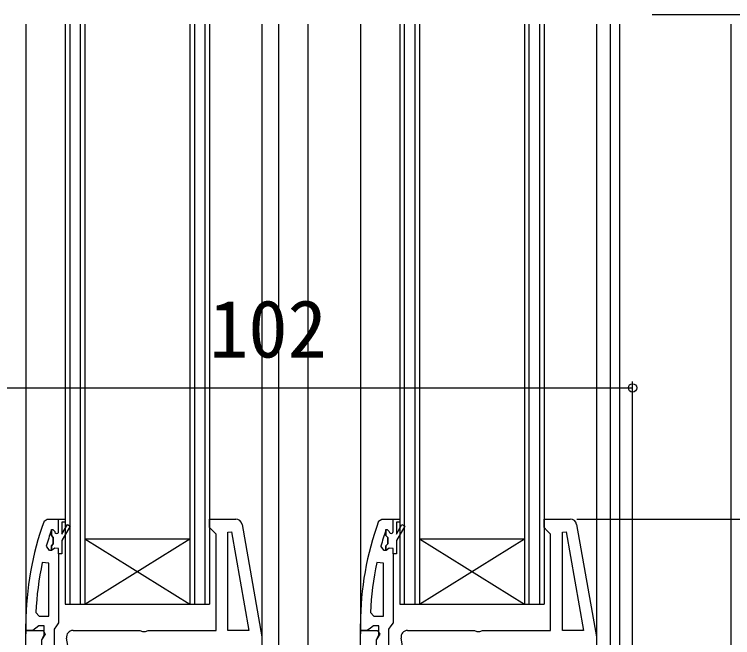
# Model space of a CAD drawing. Units: millimetres, scale not verified. Extents: x -525 to 525, y -783 to 779.
# Drawn here: x -111.2 to -1.7, y 55.1 to 150.2 of the extents above; entities that cross this region are included whole.
import ezdxf
from ezdxf.enums import TextEntityAlignment as Align

# ---------------------------------------------------------------- set-up
doc = ezdxf.new("R2010")
doc.units = ezdxf.units.MM
doc.header["$LTSCALE"] = 4
for name, color, linetype in [('0-3_YKK_11', 7, 'Continuous'), ('0-5_YKK_12', 2, 'Continuous'), ('0-8_YKK_D', 6, 'Continuous')]:
    doc.layers.add(name, color=color, linetype=linetype)
doc.styles.add('ＭＳ ゴシック', font='')
doc.styles.get('ＭＳ ゴシック').set_extended_font_data('MS Gothic')

msp = doc.modelspace()

# ---------------------------------------------------------------- linework, layer by layer
at = {"layer": '0-3_YKK_11'}
for points in [[(-106.72, 72.875), (-106.25, 73.204), (-103.498, 73.204), (-103.498, 72.704), (-103.998, 72.704), (-103.998, 70.904), (-103.165, 72.348), (-102.732, 72.098), (-103.998, 69.904), (-103.998, 67.904), (-104.498, 67.904), (-104.498, 68.704), (-105.089, 68.779), (-105.573, 68.404), (-105.598, 68.404), (-105.894, 68.404), (-106.375, 69.038)], [(-104.498, 71.304), (-104.498, 73.204), (-103.498, 73.204), (-103.498, 72.704), (-103.998, 72.704), (-103.998, 70.904), (-103.165, 72.348), (-102.732, 72.098), (-103.998, 69.904), (-103.998, 67.904), (-104.498, 67.904)], [(-102.299, 56.204), (-92.123, 56.204), (-91.733, 56.017), (-91.264, 56.017), (-90.874, 56.204), (-80.499, 56.204), (-80.499, 70.904), (-80.999, 71.404), (-81.499, 71.904), (-81.499, 73.204), (-77.512, 73.204)], [(-76.527, 72.378), (-73.499, 55.204), (-73.499, -1.796)], [(-55.72, 72.875), (-55.25, 73.204), (-52.498, 73.204), (-52.498, 72.704), (-52.998, 72.704), (-52.998, 70.904), (-52.165, 72.348), (-51.732, 72.098), (-52.998, 69.904), (-52.998, 67.904), (-53.498, 67.904), (-53.498, 68.704), (-54.089, 68.779), (-54.573, 68.404), (-54.598, 68.404), (-54.894, 68.404), (-55.375, 69.038)], [(-53.498, 71.304), (-53.498, 73.204), (-52.498, 73.204), (-52.498, 72.704), (-52.998, 72.704), (-52.998, 70.904), (-52.165, 72.348), (-51.732, 72.098), (-52.998, 69.904), (-52.998, 67.904), (-53.498, 67.904)], [(-51.299, 56.204), (-41.123, 56.204), (-40.733, 56.017), (-40.264, 56.017), (-39.874, 56.204), (-29.499, 56.204), (-29.499, 70.904), (-29.999, 71.404), (-30.499, 71.904), (-30.499, 73.204), (-26.512, 73.204)], [(-25.527, 72.378), (-22.499, 55.204), (-22.499, -1.796)], [(-105.625, 71.469), (-105.598, 71.52), (-105.598, 70.698), (-105.336, 70.4), (-105.336, 69.408), (-105.598, 69.11), (-105.598, 68.404), (-105.598, 69.11), (-105.336, 69.408), (-105.336, 70.4), (-105.598, 70.698), (-105.598, 71.604), (-105.398, 71.604), (-105.098, 71.304)], [(-54.625, 71.469), (-54.598, 71.52), (-54.598, 70.698), (-54.336, 70.4), (-54.336, 69.408), (-54.598, 69.11), (-54.598, 68.404), (-54.598, 69.11), (-54.336, 69.408), (-54.336, 70.4), (-54.598, 70.698), (-54.598, 71.604), (-54.398, 71.604), (-54.098, 71.304)], [(-104.498, 67.904), (-104.498, 57.358), (-104.848, 56.881), (-105.198, 56.404), (-105.198, 53.707), (-103.393, 51.396), (-102.999, 51.204), (-102.498, 50.704), (-102.498, 49.704), (-103.975, 49.704), (-107.085, 53.686)], [(-53.498, 67.904), (-53.498, 57.358), (-53.848, 56.881), (-54.198, 56.404), (-54.198, 53.707), (-52.393, 51.396), (-51.999, 51.204), (-51.498, 50.704), (-51.498, 49.704), (-52.975, 49.704), (-56.085, 53.686)], [(-105.998, 58.404), (-105.998, 66.457), (-106.987, 66.563)], [(-54.998, 58.404), (-54.998, 66.457), (-55.987, 66.563)], [(-107.962, 58.924), (-107.463, 58.404), (-105.998, 58.404)], [(-56.962, 58.924), (-56.463, 58.404), (-54.998, 58.404)], [(-106.898, 55.103), (-106.698, 55.503), (-106.698, 56.904), (-107.498, 56.904), (-107.975, 56.554), (-108.452, 56.204), (-109.498, 56.204), (-109.498, 57.204)], [(-55.898, 55.103), (-55.698, 55.503), (-55.698, 56.904), (-56.498, 56.904), (-56.975, 56.554), (-57.452, 56.204), (-58.498, 56.204), (-58.498, 57.204)], [(-109.499, -1.796), (-109.499, 56.204), (-106.876, 56.204), (-106.557, 55.628), (-107.099, 54.761), (-107.099, 49.404), (-102.291, 49.404), (-103.283, 55.03)], [(-58.499, -1.796), (-58.499, 56.204), (-55.876, 56.204), (-55.557, 55.628), (-56.099, 54.761), (-56.099, 49.404), (-51.291, 49.404), (-52.283, 55.03)]]:
    msp.add_lwpolyline(points, dxfattribs=at)
for points in [[(-78.151, 71.223), (-75.503, 56.204), (-78.699, 56.204), (-78.699, 71.175)], [(-27.151, 71.223), (-24.503, 56.204), (-27.699, 56.204), (-27.699, 71.175)]]:
    msp.add_lwpolyline(points, close=True, dxfattribs=at)
for centre, radius, start, end in [((-63.498, 57.129), 46, 159.9829, 179.90699), ((-77.512, 72.204), 1, 9.99998, 89.99996), ((-12.498, 57.129), 46, 159.9829, 179.90699), ((-26.512, 72.204), 1, 9.99998, 89.99996), ((-63.499, 57.129), 44.5, 161.20231, 164.47814), ((-104.798, 71.304), 0.3, 179.99999, 0.00001), ((-12.499, 57.129), 44.5, 161.20231, 164.47814), ((-53.798, 71.304), 0.3, 179.99999, 0.00001), ((-63.499, 57.129), 44.5, 167.76086, 177.68844), ((-12.499, 57.129), 44.5, 167.76086, 177.68844), ((-102.299, 55.204), 1, 90, 189.99998), ((-51.299, 55.204), 1, 90, 189.99998)]:
    msp.add_arc(centre, radius, start, end, dxfattribs=at)
at = {"layer": '0-5_YKK_12'}
for p, q in [((-13.999, 150.204), (1.001, 150.204)), ((-109.5, 148.702), (-109.499, 55.704)), ((-103.499, 148.704), (-103.499, 60.204)), ((-102.799, 148.704), (-102.799, 60.204)), ((-101.199, 148.704), (-101.199, 60.204)), ((-100.499, 148.704), (-100.499, 60.204)), ((-84.499, 148.704), (-84.499, 60.204)), ((-83.799, 148.704), (-83.799, 60.204)), ((-82.199, 148.704), (-82.199, 60.204)), ((-81.499, 148.704), (-81.499, 60.204)), ((-73.499, 148.704), (-73.499, 53.178)), ((-70.996, 148.704), (-70.996, -2.796)), ((-66.496, 148.704), (-66.496, -2.796)), ((-58.499, 148.704), (-58.499, 55.704)), ((-52.499, 148.704), (-52.499, 60.204)), ((-51.799, 148.704), (-51.799, 60.204)), ((-50.199, 148.704), (-50.199, 60.204)), ((-49.499, 148.704), (-49.499, 60.204)), ((-33.499, 148.704), (-33.499, 60.204)), ((-32.799, 148.704), (-32.799, 60.204)), ((-31.199, 148.704), (-31.199, 60.204)), ((-30.499, 148.704), (-30.499, 60.204)), ((-22.499, 148.704), (-22.499, 55.178)), ((-20.399, 148.704), (-20.399, 4.204)), ((-18.999, 148.704), (-18.999, 4.204)), ((-1.999, 148.704), (-1.999, 4.204)), ((-100.499, 70.204), (-84.499, 70.204)), ((-100.499, 70.204), (-84.499, 60.204)), ((-100.499, 60.204), (-84.499, 70.204)), ((-49.499, 70.204), (-33.499, 70.204)), ((-49.499, 70.204), (-33.499, 60.204)), ((-49.499, 60.204), (-33.499, 70.204)), ((-103.499, 60.204), (-81.499, 60.204)), ((-52.499, 60.204), (-30.499, 60.204))]:
    msp.add_line(p, q, dxfattribs=at)
at = {"layer": '0-8_YKK_D'}
for p, q in [((-16.999, 2.104), (-16.999, 94.204)), ((-118.999, 93.204), (-16.999, 93.204)), ((-25.512, 73.204), (122.001, 73.204))]:
    msp.add_line(p, q, dxfattribs=at)
msp.add_circle((-16.999, 93.204), 0.637, dxfattribs=at)

# ---------------------------------------------------------------- texts
at = {"layer": '0-8_YKK_D', "style": 'ＭＳ ゴシック'}
msp.add_text('102', height=8.798, dxfattribs=at).set_placement((-81.567, 95.204), align=Align.BOTTOM_LEFT)

doc.saveas('drawing.dxf')
